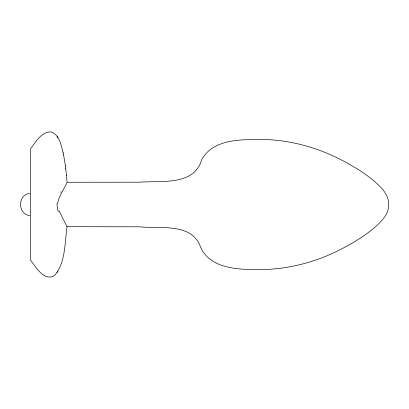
<?xml version="1.0" encoding="UTF-8"?>
<svg xmlns="http://www.w3.org/2000/svg" width="409" height="409" viewBox="0 0 409 409"><rect width="100%" height="100%" fill="white"/><g stroke="black" fill="none" stroke-linecap="round" stroke-linejoin="round"><path stroke-width="0.61" d="M57.659 203.687C58.686 196.167 63.671 190.011 66.641 183.191M63.063 152.352C60.961 145.021 59.402 134.668 51.099 131.892C41.319 131.678 35.685 142.076 30.532 148.83L30.532 260.17C35.578 266.586 44.443 282.312 54.74 275.303C65.793 262.082 64.612 242.859 67.05 226.77L59.136 210.942M57.168 272.517L57.966 271.249M66.902 182.266L139.551 182.194C160.287 180.466 194.071 186.253 201.647 159.812C211.913 140.568 236.964 139.515 256.29 139.535C287.384 138.692 318.187 147.306 345.416 162.066C357.788 168.82 369.92 176.437 379.92 186.468C385.171 191.601 389.542 198.503 388.53 206.162C388.438 213.35 383.345 219.132 378.535 223.922C367.967 233.974 355.421 241.683 342.558 248.432C315.278 262.823 284.475 270.584 253.575 269.465C234.091 269.5 208.288 267.016 200.206 246.075C191.131 222.522 159.096 228.907 139.551 226.806L66.836 226.683M29.658 193.411C17.536 194.776 17.536 214.224 29.658 215.589M57.966 137.751L57.168 136.483M63.538 154.597L65.394 165.875M63.027 152.189L63.574 154.75M65.752 168.733L66.488 175.619M65.368 165.676L65.777 168.922M66.468 175.405L67.05 182.24M60.66 192.256A18.901 0.649 -52.5 0 1 61.099 191.698M58.017 209.296A12.536 11.074 -90 0 1 57.05 203.662M58.395 211.525A19.591 14.105 83.7 0 1 57.608 209.561"/></g></svg>
